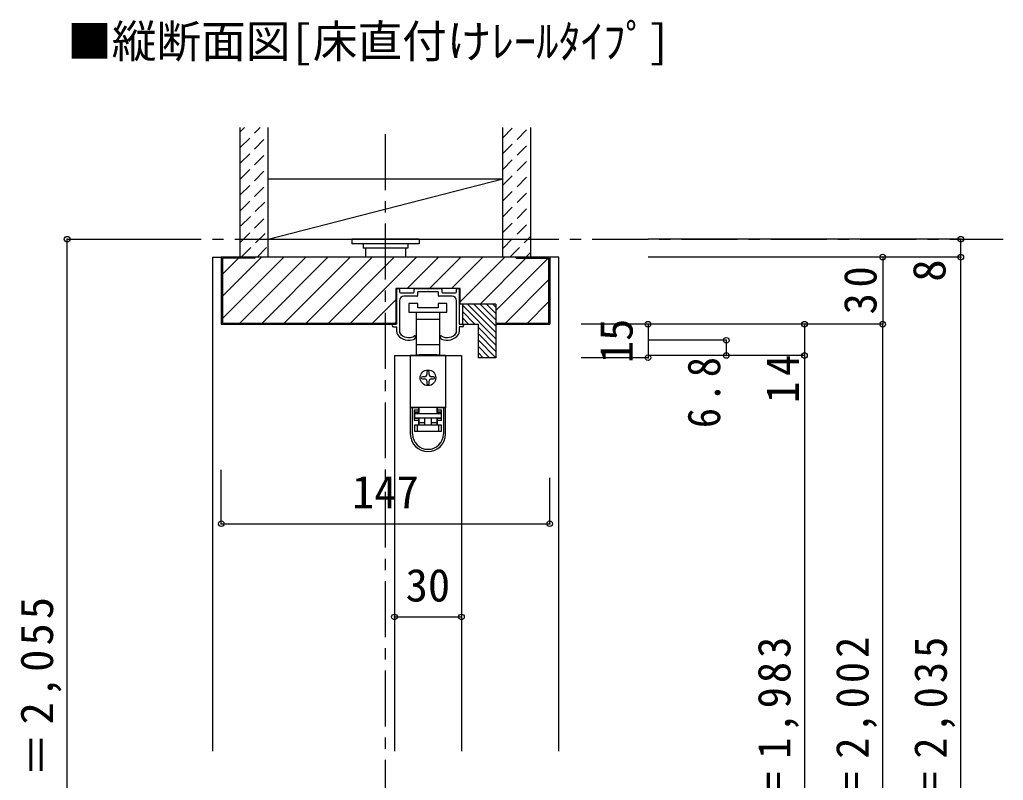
# Model space of a CAD drawing. Units: millimetres at full size, sheet at 1:5; details may follow other scales. Extents: x -973 to 977, y -718 to 696.
# Drawn here: x 15.4 to 455.7, y -351.3 to -10.9 of the extents above; entities that cross this region are included whole.
import ezdxf
from ezdxf.enums import TextEntityAlignment as Align

# ---------------------------------------------------------------- set-up
doc = ezdxf.new("R2010")
doc.units = ezdxf.units.MM
doc.header["$LTSCALE"] = 5
doc.header["$PDMODE"] = 32
doc.header["$PDSIZE"] = 2.5
doc.linetypes.add('CHAIN1', pattern=[8, 5, -1, 1, -1])
doc.linetypes.add('DASHED1', pattern=[1.8, 1.2, -0.6])
for name, color, linetype in [('0-1_通り芯', 4, 'CHAIN1'), ('0-2_柱', 3, 'Continuous'), ('0-3_仕上げ', 2, 'Continuous'), ('0-4_枠', 3, 'Continuous'), ('0-6_扉', 6, 'Continuous'), ('0-7_金物', 7, 'Continuous'), ('0-A_文字', 7, 'Continuous'), ('0-B_寸法', 7, 'Continuous'), ('0-C_ハッチ', 4, 'DASHED1')]:
    doc.layers.add(name, color=color, linetype=linetype)
doc.styles.add('ＭＳ ゴシック', font='')
doc.styles.get('ＭＳ ゴシック').set_extended_font_data('MS Gothic')

msp = doc.modelspace()

# ---------------------------------------------------------------- linework, layer by layer
at = {"layer": '0-1_通り芯'}
for p, q in [((179.153, -567.167), (179.153, -59.167)), ((71.653, -109.167), (455.653, -109.167))]:
    msp.add_line(p, q, dxfattribs=at)
at = {"layer": '0-2_柱', "color": 7}
msp.add_line((126.653, -109.167), (231.653, -82.167), dxfattribs=at)
at = {"layer": '0-2_柱'}
for p, q in [((126.653, -82.167), (231.653, -82.167)), ((126.653, -109.167), (231.653, -109.167))]:
    msp.add_line(p, q, dxfattribs=at)
at = {"layer": '0-3_仕上げ'}
for p, q in [((114.153, -117.167), (114.153, -59.167)), ((126.653, -117.167), (126.653, -59.167)), ((231.653, -117.167), (231.653, -59.167)), ((244.153, -117.167), (244.153, -59.167))]:
    msp.add_line(p, q, dxfattribs=at)
at = {"layer": '0-4_枠', "color": 4}
for p, q in [((101.653, -117.167), (105.653, -117.167)), ((101.653, -117.167), (101.653, -338.167)), ((256.653, -117.167), (252.653, -117.167)), ((256.653, -338.167), (256.653, -117.167))]:
    msp.add_line(p, q, dxfattribs=at)
at = {"layer": '0-4_枠'}
for p, q in [((106.153, -117.667), (106.153, -146.667)), ((120.653, -117.667), (106.153, -117.667)), ((120.653, -117.167), (120.653, -117.667)), ((237.653, -117.667), (237.653, -117.167)), ((237.653, -117.667), (252.153, -117.667)), ((252.153, -117.667), (252.153, -146.667)), ((252.653, -117.167), (252.653, -147.167)), ((228.553, -138.167), (228.553, -162.167)), ((105.653, -147.167), (183.753, -147.167)), ((106.153, -146.667), (183.753, -146.667)), ((220.553, -147.167), (220.553, -162.167)), ((228.553, -146.667), (252.153, -146.667)), ((228.553, -147.167), (252.653, -147.167)), ((228.553, -162.167), (220.553, -162.167))]:
    msp.add_line(p, q, dxfattribs=at)
for points in [[(252.653, -117.167), (105.653, -117.167), (105.653, -147.167)], [(212.553, -131.167), (183.753, -131.167), (183.753, -147.167)], [(228.553, -138.167), (212.553, -138.167), (212.553, -131.167)], [(213.553, -138.167), (213.553, -143.417), (213.553, -147.167), (220.553, -147.167)]]:
    msp.add_lwpolyline(points, dxfattribs=at)
at = {"layer": '0-6_扉'}
for p, q in [((183.153, -161.167), (213.153, -161.167)), ((183.153, -161.167), (183.153, -338.167)), ((213.153, -161.167), (213.153, -338.167))]:
    msp.add_line(p, q, dxfattribs=at)
at = {"layer": '0-7_金物'}
for p, q in [((164.153, -109.167), (164.153, -111.167)), ((194.153, -109.167), (164.153, -109.167)), ((194.153, -109.167), (194.153, -111.167)), ((194.153, -111.167), (164.153, -111.167)), ((169.153, -111.167), (169.153, -113.167)), ((189.153, -113.167), (169.153, -113.167)), ((170.153, -113.167), (170.153, -117.167)), ((188.153, -113.167), (188.153, -117.167)), ((189.153, -111.167), (189.153, -113.167)), ((184.153, -147.167), (184.153, -131.667)), ((184.653, -131.167), (184.853, -131.167)), ((185.353, -131.667), (185.353, -132.667)), ((192.003, -132.667), (192.003, -131.667)), ((192.503, -131.167), (203.803, -131.167)), ((204.303, -131.667), (204.303, -132.667)), ((210.953, -132.667), (210.953, -131.667)), ((211.453, -131.167), (211.653, -131.167)), ((212.153, -131.667), (212.153, -147.167)), ((185.853, -133.167), (191.503, -133.167)), ((193.203, -134.667), (187.353, -134.667)), ((193.503, -132.967), (193.503, -134.367)), ((202.803, -134.367), (202.803, -132.967)), ((208.953, -134.667), (203.103, -134.667)), ((204.803, -133.167), (210.453, -133.167)), ((185.353, -136.667), (185.353, -150.79)), ((189.653, -137.867), (189.653, -141.867)), ((193.653, -137.867), (189.653, -137.867)), ((193.653, -139.867), (193.653, -137.867)), ((202.653, -139.867), (193.653, -139.867)), ((202.653, -137.867), (202.653, -139.867)), ((206.653, -137.867), (202.653, -137.867)), ((206.653, -141.867), (206.653, -137.867)), ((210.953, -150.79), (210.953, -136.667)), ((189.653, -141.867), (198.153, -141.867)), ((192.903, -141.867), (192.903, -156.467)), ((192.903, -144.867), (198.153, -144.867)), ((198.153, -141.867), (206.653, -141.867)), ((198.153, -144.867), (203.403, -144.867)), ((203.403, -156.467), (203.403, -141.867)), ((184.153, -147.167), (182.753, -147.167)), ((182.753, -148.367), (184.153, -148.367)), ((184.153, -150.632), (184.153, -148.367)), ((212.153, -147.167), (213.553, -147.167)), ((192.653, -152.667), (192.653, -152.924)), ((203.653, -152.924), (203.653, -152.667)), ((192.903, -156.467), (192.903, -160.867)), ((198.153, -156.467), (192.903, -156.467)), ((203.403, -156.467), (198.153, -156.467)), ((203.403, -160.867), (203.403, -156.467)), ((190.253, -161.167), (190.253, -184.467)), ((206.053, -161.167), (190.253, -161.167)), ((192.903, -160.867), (194.153, -160.867)), ((202.153, -161.167), (202.153, -160.867)), ((202.153, -160.867), (203.403, -160.867)), ((206.053, -161.167), (206.053, -184.467)), ((196.653, -170.667), (195.653, -170.667)), ((195.653, -171.667), (196.653, -171.667)), ((197.653, -168.667), (197.653, -169.667)), ((198.653, -169.667), (198.653, -168.667)), ((200.653, -170.667), (199.653, -170.667)), ((199.653, -171.667), (200.653, -171.667)), ((197.653, -172.667), (197.653, -173.667)), ((198.653, -173.667), (198.653, -172.667)), ((190.253, -184.467), (190.253, -184.567)), ((206.053, -184.467), (190.253, -184.467)), ((190.253, -184.567), (190.253, -196.267)), ((191.253, -184.567), (190.253, -184.567)), ((191.253, -196.267), (191.253, -184.567)), ((193.953, -184.567), (191.253, -184.567)), ((193.253, -184.567), (193.253, -184.467)), ((193.953, -184.567), (193.953, -185.567)), ((194.153, -186.667), (194.153, -184.467)), ((202.153, -184.467), (202.153, -186.667)), ((202.353, -185.567), (202.353, -184.567)), ((205.053, -184.567), (202.353, -184.567)), ((203.053, -184.467), (203.053, -184.567)), ((206.053, -184.467), (206.053, -184.567)), ((206.053, -196.267), (206.053, -184.567)), ((192.053, -185.567), (193.953, -185.567)), ((192.053, -185.567), (192.053, -190.267)), ((193.953, -186.567), (192.053, -186.567)), ((194.153, -186.667), (192.253, -186.667)), ((192.253, -186.667), (192.253, -187.167)), ((193.953, -185.567), (193.953, -186.567)), ((194.153, -191.167), (194.153, -189.167)), ((196.653, -189.167), (196.653, -192.167)), ((199.653, -189.167), (199.653, -192.167)), ((204.053, -186.667), (202.153, -186.667)), ((202.153, -189.167), (202.153, -191.167)), ((202.353, -185.567), (204.253, -185.567)), ((202.353, -189.267), (204.253, -189.267)), ((202.353, -190.267), (202.353, -189.267)), ((204.053, -187.167), (204.053, -186.667)), ((204.253, -190.267), (204.253, -185.567)), ((193.953, -190.267), (192.053, -190.267)), ((192.253, -195.167), (192.253, -192.167)), ((192.253, -192.167), (193.253, -192.167)), ((193.253, -192.167), (193.253, -195.167)), ((193.253, -192.167), (203.053, -192.167)), ((193.953, -190.267), (193.953, -192.167)), ((194.153, -191.167), (196.653, -191.167)), ((194.153, -192.167), (194.153, -191.167)), ((202.353, -192.167), (202.353, -190.267)), ((204.253, -190.267), (202.353, -190.267)), ((203.053, -195.167), (203.053, -192.167)), ((203.053, -192.167), (204.053, -192.167)), ((204.053, -192.167), (204.053, -195.167)), ((193.253, -195.167), (192.253, -195.167)), ((203.053, -195.167), (193.253, -195.167)), ((204.053, -195.167), (203.053, -195.167))]:
    msp.add_line(p, q, dxfattribs=at)
for points in [[(202.503, -132.667), (198.453, -132.667), (198.153, -132.367), (197.853, -132.667), (193.803, -132.667)], [(213.553, -148.367), (212.153, -148.367), (212.153, -150.632)], [(202.153, -160.867), (194.153, -160.867), (194.153, -161.167)], [(206.053, -184.567), (205.053, -184.567), (205.053, -196.267)], [(192.053, -189.267), (193.953, -189.267), (193.953, -190.267)], [(204.253, -186.567), (202.353, -186.567), (202.353, -185.567)], [(199.653, -191.167), (202.153, -191.167), (202.153, -192.167)]]:
    msp.add_lwpolyline(points, dxfattribs=at)
msp.add_lwpolyline([(204.053, -189.167), (192.253, -189.167), (192.253, -187.167), (204.053, -187.167)], close=True, dxfattribs=at)
msp.add_circle((198.153, -171.167), 3.5, dxfattribs=at)
for centre, radius, start, end in [((184.653, -131.667), 0.5, 90, 180), ((184.853, -131.667), 0.5, 360, 90), ((192.503, -131.667), 0.5, 90, 180), ((203.803, -131.667), 0.5, 0, 90), ((211.453, -131.667), 0.5, 90, 180), ((211.653, -131.667), 0.5, 0, 90), ((185.853, -132.667), 0.5, 180, 270), ((187.353, -136.667), 2, 90, 180), ((191.503, -132.667), 0.5, 270, 0), ((193.203, -134.367), 0.3, 270, 360), ((193.803, -132.967), 0.3, 90, 180), ((202.503, -132.967), 0.3, 0, 90), ((203.103, -134.367), 0.3, 180, 270), ((204.803, -132.667), 0.5, 180, 270), ((208.953, -136.667), 2, 0, 90), ((210.453, -132.667), 0.5, 270, 360), ((182.753, -147.767), 0.6, 90, 270), ((213.553, -147.767), 0.6, 270, 90), ((186.153, -150.632), 2, 180, 215.95057), ((189.553, -148.167), 6.2, 215.95057, 293.81884), ((185.653, -150.79), 0.3, 180, 213.92311), ((189.553, -148.167), 5, 213.92311, 301.89079), ((191.653, -152.924), 1, 293.81884, 0), ((192.353, -152.667), 0.3, 360, 121.89079), ((203.953, -152.667), 0.3, 58.10921, 180), ((204.653, -152.924), 1, 180, 246.18116), ((206.753, -148.167), 5, 238.10921, 326.07689), ((206.753, -148.167), 6.2, 246.18116, 324.04943), ((210.653, -150.79), 0.3, 326.07689, 360), ((210.153, -150.632), 2, 324.04943, 360), ((195.653, -171.167), 0.5, 90, 180), ((195.653, -171.167), 0.5, 180, 270), ((196.653, -169.667), 1, 270, 0), ((196.653, -172.667), 1, 0, 90), ((198.153, -168.667), 0.5, 90, 180), ((198.153, -168.667), 0.5, 0, 90), ((199.653, -169.667), 1, 180, 270), ((199.653, -172.667), 1, 90, 180), ((200.653, -171.167), 0.5, 0, 90), ((200.653, -171.167), 0.5, 270, 0), ((198.153, -173.667), 0.5, 180, 270), ((198.153, -173.667), 0.5, 270, 0), ((198.153, -196.267), 7.9, 180, 0), ((198.153, -196.267), 6.9, 180, 0)]:
    msp.add_arc(centre, radius, start, end, dxfattribs=at)
at = {"layer": '0-B_寸法', "color": 4}
for p, q in [((36.653, -567.167), (36.653, -109.167)), ((36.653, -109.167), (71.653, -109.167)), ((436.653, -109.167), (296.653, -109.167)), ((436.653, -117.167), (436.653, -109.167)), ((436.653, -117.167), (296.653, -117.167)), ((436.653, -117.167), (296.653, -117.167)), ((401.653, -117.167), (401.653, -147.167)), ((436.653, -555.167), (436.653, -117.167)), ((296.653, -147.167), (266.653, -147.167)), ((401.653, -147.167), (296.653, -147.167)), ((296.653, -147.167), (296.653, -162.167)), ((366.653, -147.167), (366.653, -161.167)), ((401.653, -552.167), (401.653, -147.167)), ((331.653, -154.367), (296.653, -154.367)), ((331.653, -154.367), (331.653, -161.167)), ((296.653, -162.167), (266.653, -162.167)), ((366.653, -161.167), (296.653, -161.167)), ((366.653, -161.167), (366.653, -547.167)), ((105.653, -236.471), (105.653, -212.413)), ((252.653, -236.471), (252.653, -215.913)), ((105.653, -236.471), (252.653, -236.471)), ((183.153, -278.167), (213.153, -278.167))]:
    msp.add_line(p, q, dxfattribs=at)
at = {"layer": '0-B_寸法'}
for p in [(36.653, -109.167), (436.653, -109.167), (401.653, -117.167), (436.653, -117.167), (296.653, -147.167), (366.653, -147.167), (401.653, -147.167), (331.653, -154.367), (296.653, -162.167), (331.653, -161.167), (366.653, -161.167), (105.653, -236.471), (252.653, -236.471), (183.153, -278.167), (213.153, -278.167)]:
    msp.add_point(p, dxfattribs=at)
at = {"layer": '0-C_ハッチ'}
for p, q in [((114.153, -68.133), (123.119, -59.167)), ((114.153, -61.062), (116.048, -59.167)), ((231.653, -70.841), (243.327, -59.167)), ((231.653, -63.77), (236.256, -59.167)), ((114.153, -75.204), (126.653, -62.704)), ((231.653, -77.912), (244.153, -65.412)), ((114.153, -82.275), (126.653, -69.775)), ((231.653, -84.983), (244.153, -72.483)), ((114.153, -89.346), (126.653, -76.846)), ((231.653, -92.054), (244.153, -79.554)), ((114.153, -96.417), (126.653, -83.917)), ((231.653, -99.125), (244.153, -86.625)), ((114.475, -103.167), (126.653, -90.988)), ((231.653, -106.196), (244.153, -93.696)), ((114.125, -110.587), (126.653, -98.059)), ((231.653, -113.268), (244.153, -100.768)), ((114.617, -117.167), (126.653, -105.13)), ((234.825, -117.167), (244.153, -107.839)), ((121.688, -117.167), (126.653, -112.202)), ((241.896, -117.167), (244.153, -114.91))]:
    msp.add_line(p, q, dxfattribs=at)
at = {"layer": '0-C_ハッチ', "linetype": 'Continuous'}
for p, q in [((106.153, -144.612), (133.598, -117.167)), ((106.153, -134.713), (123.699, -117.167)), ((106.153, -124.813), (113.299, -117.667)), ((113.998, -146.667), (143.498, -117.167)), ((123.897, -146.667), (153.397, -117.167)), ((133.797, -146.667), (163.297, -117.167)), ((143.696, -146.667), (173.196, -117.167)), ((153.596, -146.667), (183.096, -117.167)), ((163.495, -146.667), (192.995, -117.167)), ((188.895, -131.167), (202.895, -117.167)), ((198.794, -131.167), (212.794, -117.167)), ((208.694, -131.167), (222.694, -117.167)), ((212.553, -137.207), (232.593, -117.167)), ((221.493, -138.167), (241.993, -117.667)), ((228.553, -141.006), (251.892, -117.667)), ((232.792, -146.667), (252.153, -127.306)), ((173.395, -146.667), (183.753, -136.309)), ((213.553, -138.699), (228.553, -153.699)), ((215.85, -138.167), (228.553, -150.87)), ((218.678, -138.167), (228.553, -148.042)), ((221.506, -138.167), (228.553, -145.213)), ((224.335, -138.167), (228.553, -142.385)), ((227.163, -138.167), (228.553, -139.556)), ((242.691, -146.667), (252.153, -137.205)), ((213.553, -141.527), (219.193, -147.167)), ((213.553, -144.355), (216.364, -147.167)), ((183.294, -146.667), (183.753, -146.208)), ((220.553, -148.527), (228.553, -156.527)), ((220.553, -151.355), (228.553, -159.355)), ((220.553, -154.184), (228.536, -162.167)), ((220.553, -157.012), (225.707, -162.167)), ((220.553, -159.841), (222.879, -162.167))]:
    msp.add_line(p, q, dxfattribs=at)

# ---------------------------------------------------------------- texts
at = {"layer": '0-A_文字', "style": 'ＭＳ ゴシック'}
msp.add_text('■縦断面図[床直付けﾚｰﾙﾀｲﾌﾟ]', height=14.66, dxfattribs=at).set_placement((36.653, -32.347), align=Align.BOTTOM_LEFT)
at = {"layer": '0-B_寸法', "style": 'ＭＳ ゴシック'}
for s, p in [('8', (434.153, -128.167)), ('15', (294.153, -164.667))]:
    msp.add_text(s, height=14.66, rotation=90, dxfattribs=at).set_placement(p, align=Align.BOTTOM_LEFT)
for s, p in [('147', (164.153, -233.971)), ('30', (188.153, -275.667))]:
    msp.add_text(s, height=14.66, dxfattribs=at).set_placement(p, align=Align.BOTTOM_LEFT)
at = {"layer": '0-B_寸法', "char_height": 14.66, "attachment_point": 7, "rotation": 90, "style": 'ＭＳ ゴシック'}
for s, insert in [('\\T1.27;\\W0.95;30', (399.153, -142.792)), ('\\T1.27;\\W0.9;6.8', (329.153, -193.667)), ('\\T1.27;\\W0.95;14', (364.153, -182.417)), ('\\T1.18;ＲＯＨ＝2,055', (34.153, -420.667)), ('\\T1.19;\\W0.95;ＤＨ＝1,983', (364.153, -409.417)), ('\\T1.19;\\W0.95;枠内＝2,002', (399.153, -409.417)), ('\\T1.19;\\W0.95;枠外＝2,035', (434.153, -409.417))]:
    msp.add_mtext(s, dxfattribs=dict(at, insert=insert))

doc.saveas('drawing.dxf')
